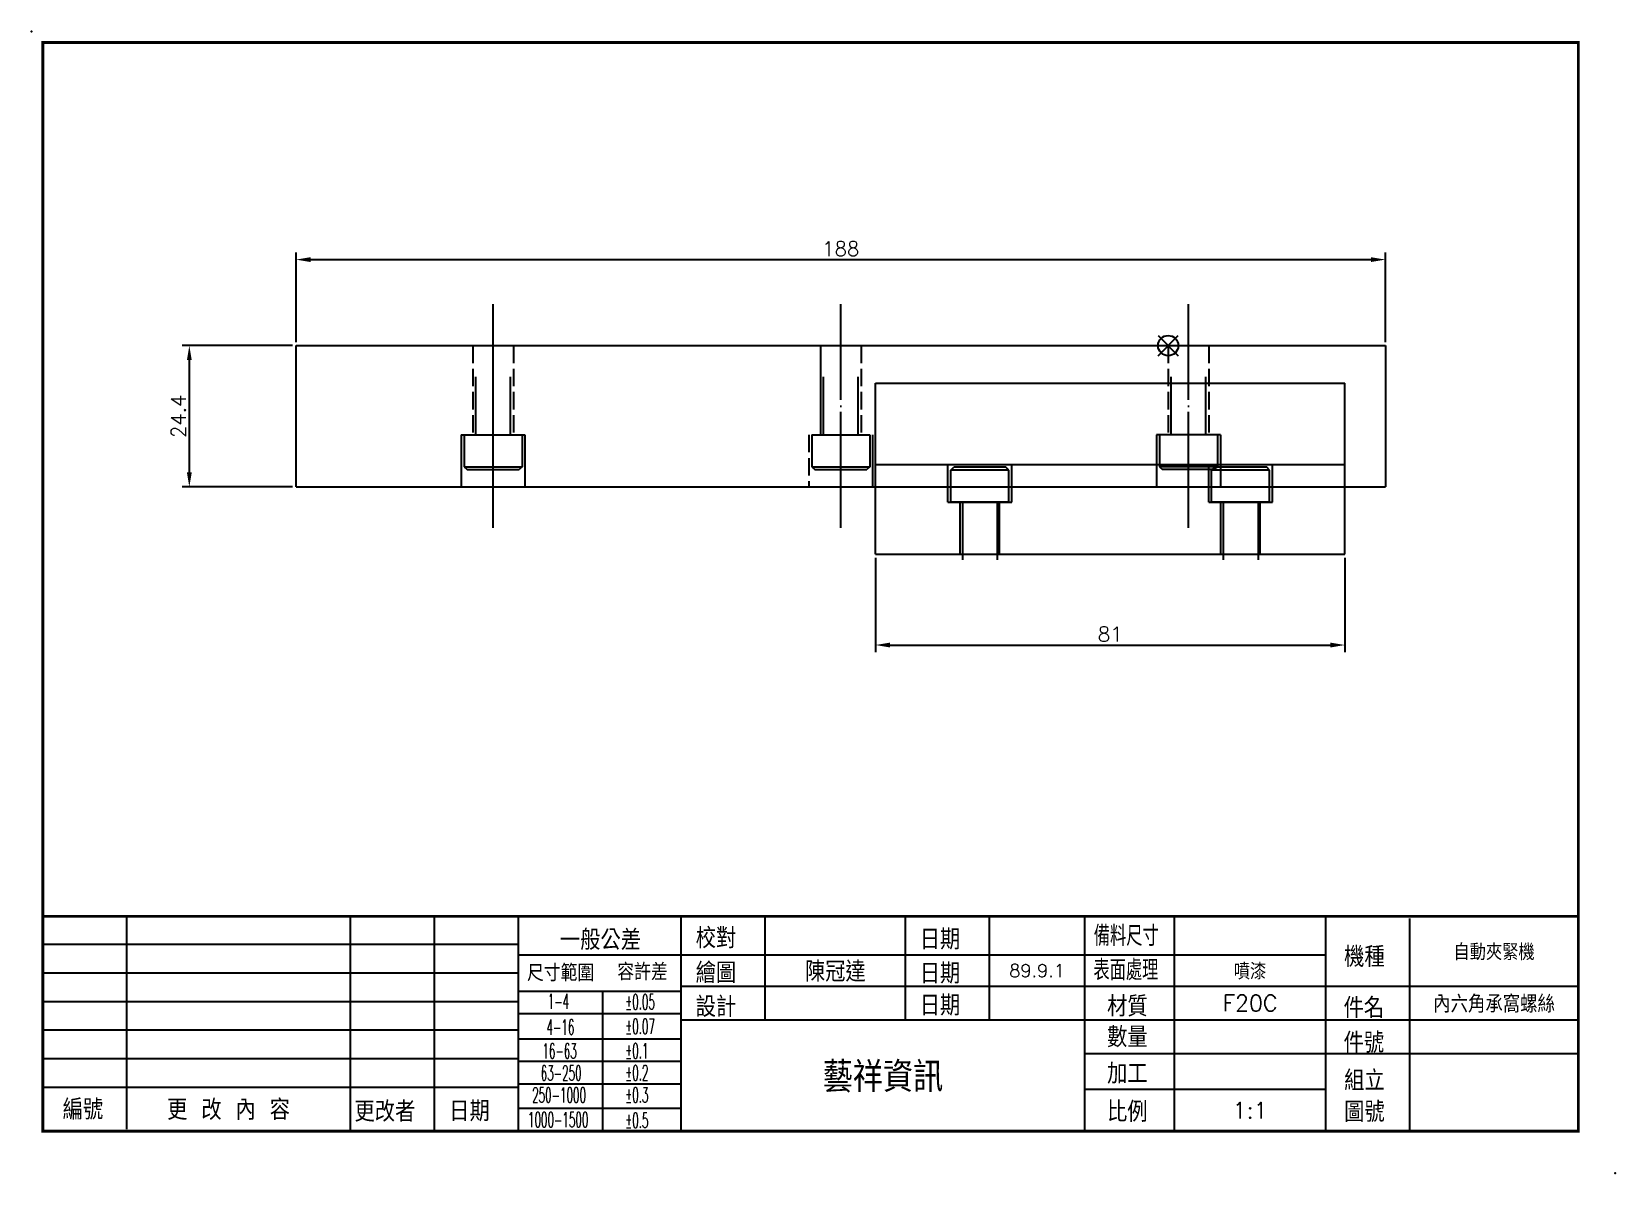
# Model space of a CAD drawing. Extents: x 177 to 450, y 1000 to 1197.
import ezdxf
from ezdxf.enums import TextEntityAlignment as Align

# ---------------------------------------------------------------- set-up
doc = ezdxf.new("R2010")
doc.units = 0
doc.header["$MEASUREMENT"] = 0
doc.linetypes.add('CENTER', pattern=[22, 20, -1, 0, -1])
doc.linetypes.add('DASHED', pattern=[4, 3, -1])
doc.layers.get('0').update_dxf_attribs({"linetype": 'CONTINUOUS'})
doc.layers.get('DEFPOINTS').update_dxf_attribs({"linetype": 'CONTINUOUS'})
for name, color, linetype in [('$PARTREF_BOM', 7, 'CONTINUOUS'), ('BORDER', 7, 'CONTINUOUS'), ('DIM', 2, 'CONTINUOUS'), ('SHEET', 7, 'CONTINUOUS')]:
    doc.layers.add(name, color=color, linetype=linetype)
doc.styles.add('CHINA', font='romans.shx', dxfattribs={"bigfont": 'chineset.shx'})
doc.styles.add('ROMANS', font='romans', dxfattribs={"width": 0.5})
doc.styles.get("Standard").update_dxf_attribs({"font": 'txt.shx', "bigfont": 'chineset.shx'})
doc.dimstyles.get("Standard").update_dxf_attribs({"dimtxt": 0.18, "dimasz": 0.18, "dimexe": 0.18, "dimexo": 0.0625, "dimgap": 0.09, "dimtad": 0, "dimtih": 1, "dimtoh": 1, "dimdec": 4, "dimzin": 0, "dimtxsty": 'STANDARD', "dimcen": 0.09, "dimazin": 3, "dimtfac": 1, "dimtdec": 4, "dimtofl": 0, "dimtmove": 0, "dimatfit": 3, "dimtolj": 1, "dimtzin": 0})

# ---------------------------------------------------------------- blocks, each defined once
blk = doc.blocks.new('PARTREF')
at = {"layer": '$PARTREF_BOM', "color": 2}
for p, q in [((-1.75, -1.75), (1.75, 1.75)), ((-1.75, 1.75), (1.75, -1.75))]:
    blk.add_line(p, q, dxfattribs=at)
blk.add_circle((0, 0), 1.75, dxfattribs=at)
at = {"layer": '$PARTREF_BOM', "color": 2, "flags": 1}
for tag, p in [('TAG5', (-16.09, -4.95)), ('TAG10', (-5.65, -5)), ('TAG15', (5.59, -4.74)), ('TAG4', (-16.09, -8.95)), ('TAG9', (-5.65, -9)), ('TAG14', (5.59, -8.74)), ('TAG3', (-16.09, -12.95)), ('TAG8', (-5.65, -13)), ('TAG13', (5.59, -12.74)), ('TAG2', (-16.09, -16.95)), ('TAG7', (-5.65, -17)), ('TAG12', (5.59, -16.74)), ('TAG1', (-16.09, -20.95)), ('TAG6', (-5.65, -21)), ('TAG11', (5.59, -20.74))]:
    blk.add_attdef(tag, p, '', height=2.5, dxfattribs=at)
blk = doc.blocks.new('A4')
for p in [(-134.41, 77.3), (138.88, -119.82)]:
    blk.add_point(p)
at = {"layer": 'SHEET'}
for p, q in [((-117.99, -112.19), (-117.99, -75.44)), ((-79.39, -112.56), (-79.39, -75.44)), ((-64.88, -112.56), (-64.88, -75.44)), ((-50.37, -112.56), (-50.37, -75.44)), ((-22.32, -112.56), (-22.32, -75.44)), ((-7.82, -93.33), (-7.82, -75.44)), ((16.36, -93.33), (16.36, -75.44)), ((30.87, -93.33), (30.87, -75.44)), ((47.31, -112.56), (47.31, -75.44)), ((62.79, -112.56), (62.79, -75.44)), ((88.9, -112.56), (88.9, -75.44)), ((103.41, -112.56), (103.41, -75.81)), ((-132.5, -80.27), (-50.37, -80.27)), ((-50.37, -82.1), (88.9, -82.1)), ((-132.5, -85.2), (-50.37, -85.2)), ((-132.5, -90.14), (-50.37, -90.14)), ((-50.37, -88.39), (-22.32, -88.39)), ((-35.86, -112.56), (-35.86, -88.39)), ((-22.32, -87.52), (132.5, -87.52)), ((-50.37, -92.25), (-22.32, -92.25)), ((-132.5, -95.07), (-50.37, -95.07)), ((-22.32, -93.33), (132.5, -93.33)), ((-50.37, -96.61), (-22.32, -96.61)), ((-132.5, -100), (-50.37, -100)), ((-50.37, -100.48), (-22.32, -100.48)), ((47.31, -99.13), (132.5, -99.13)), ((-132.5, -104.93), (-50.37, -104.93)), ((-50.37, -104.34), (-22.32, -104.34)), ((47.31, -105.31), (88.9, -105.31)), ((-50.37, -108.59), (-22.32, -108.59))]:
    blk.add_line(p, q, dxfattribs=at)
at = {"layer": 'SHEET', "const_width": 0.5}
blk.add_lwpolyline([(-132.5, -112.56), (-132.5, 75.44), (132.5, 75.44), (132.5, -112.56)], close=True, dxfattribs=at)
blk.add_lwpolyline([(-132.5, -75.44), (132.5, -75.44)], dxfattribs=at)
at = {"layer": 'SHEET', "color": 2, "style": 'CHINA'}
blk.add_text('一般公差', height=3.5, dxfattribs=at).set_placement((-36.25, -79.33), align=Align.MIDDLE)
for s, height, p in [('校對', 3.5, (-19.82, -80.96)), ('日期', 3.5, (18.84, -81.18)), ('機種', 3.5, (92.08, -84.19)), ('尺寸範圍', 2.901, (-48.93, -86.66)), ('容許差', 2.901, (-33.34, -86.48)), ('繪圖', 3.5, (-19.82, -86.95)), ('日期', 3.5, (18.84, -87.06)), ('設計', 3.5, (-19.82, -92.82)), ('日期', 3.5, (18.84, -92.58)), ('材質', 3.5, (51.17, -92.74)), ('件名', 3.5, (91.98, -93.02)), ('數量', 3.5, (51.17, -98.05)), ('件號', 3.5, (91.98, -99.02)), ('加工', 3.5, (51.17, -104.35)), ('組立', 3.5, (92.08, -105.55)), ('編號', 3.5, (-129.06, -110.55)), ('更 改 內 容', 3.5, (-111.03, -110.59)), ('更改者', 3.5, (-78.7, -110.9)), ('日期', 3.5, (-62.36, -110.83)), ('比例', 3.5, (51.17, -110.93)), ('圖號', 3.5, (92.08, -110.97))]:
    blk.add_text(s, height=height, dxfattribs=at).set_placement(p)
at = {"layer": 'SHEET', "color": 2}
for s, height, style, width, p in [('備料尺寸', 3.5, 'CHINA', 0.8, (48.88, -80.56)), ('表面處理', 3.5, 'CHINA', 0.8, (48.82, -86.47)), ('1-4', 2.611, 'ROMANS', 0.5, (-45.35, -91.42)), ('%%p0.05', 2.611, 'ROMANS', 0.5, (-32, -91.52)), ('4-16', 2.611, 'ROMANS', 0.5, (-45.57, -95.88)), ('%%p0.07', 2.611, 'ROMANS', 0.5, (-32, -95.75)), ('16-63', 2.611, 'ROMANS', 0.5, (-46.27, -99.99)), ('%%p0.1', 2.611, 'ROMANS', 0.5, (-32, -99.98)), ('63-250', 2.611, 'ROMANS', 0.5, (-46.56, -103.81)), ('%%p0.2', 2.611, 'ROMANS', 0.5, (-32, -103.78)), ('250-1000', 2.611, 'ROMANS', 0.5, (-48.04, -107.62)), ('%%p0.3', 2.611, 'ROMANS', 0.5, (-32, -107.59)), ('1000-1500', 2.611, 'ROMANS', 0.5, (-48.75, -111.87)), ('%%p0.5', 2.611, 'ROMANS', 0.5, (-32, -111.98))]:
    blk.add_text(s, height=height, dxfattribs=dict(at, style=style, width=width)).set_placement(p)
blk = doc.blocks.new('A4TZT')
at = {"layer": 'DIM', "color": 2, "linetype": 'CONTINUOUS', "style": 'CHINA'}
for tag, height, p in [('ITEM', 2.8, (117.95, -81.48)), ('DRAWER', 3.5, (4.27, -84.81)), ('DATE1', 2.24, (39.09, -84.81)), ('SURFACE', 2.8, (75.84, -84.81)), ('DESIGNER', 3.5, (4.26, -90.48)), ('DATE2', 2.24, (39.09, -90.43)), ('MATERIAL', 2.8, (75.84, -90.43)), ('PARTNAME', 3, (117.95, -90.43)), ('QTY', 2.8, (75.84, -96.23)), ('PNUM', 2.8, (117.95, -96.23)), ('COMPANY', 5.2, (12.49, -102.95)), ('COMNO', 2.8, (117.95, -105.85)), ('SCALE', 2.8, (75.84, -108.94))]:
    blk.add_attdef(tag, text='', height=height, dxfattribs=at).set_placement(p, align=Align.MIDDLE)
blk = doc.blocks.new('*D3')
at = {"color": 0, "linetype": 'BYBLOCK'}
for p, q in [((322.45, 1105.9), (322.45, 1089.58)), ((403.45, 1105.9), (403.45, 1089.58)), ((324.95, 1090.83), (400.95, 1090.83))]:
    blk.add_line(p, q, dxfattribs=at)
for points in [[(324.95, 1091.25), (324.95, 1090.41), (322.45, 1090.83)], [(400.95, 1091.25), (400.95, 1090.41), (403.45, 1090.83)]]:
    blk.add_solid(points, dxfattribs=at)
at = {"layer": 'DEFPOINTS', "color": 0, "linetype": 'BYBLOCK'}
for p in [(322.45, 1106.52), (403.45, 1106.52), (403.45, 1090.83)]:
    blk.add_point(p, dxfattribs=at)
at = {"color": 0, "linetype": 'BYBLOCK', "insert": (362.95, 1092.71), "char_height": 2.5, "attachment_point": 5}
blk.add_mtext('\\A1;81', dxfattribs=at)
blk = doc.blocks.new('*D4')
at = {"color": 0, "linetype": 'BYBLOCK'}
for p, q in [((222.45, 1143.15), (222.45, 1158.63)), ((224.95, 1157.38), (407.95, 1157.38)), ((410.45, 1143.15), (410.45, 1158.63))]:
    blk.add_line(p, q, dxfattribs=at)
for points in [[(224.95, 1157.79), (224.95, 1156.96), (222.45, 1157.38)], [(407.95, 1157.79), (407.95, 1156.96), (410.45, 1157.38)]]:
    blk.add_solid(points, dxfattribs=at)
at = {"layer": 'DEFPOINTS', "color": 0, "linetype": 'BYBLOCK'}
for p in [(410.45, 1157.38), (222.45, 1142.52), (410.45, 1142.52)]:
    blk.add_point(p, dxfattribs=at)
at = {"color": 0, "linetype": 'BYBLOCK', "insert": (316.45, 1159.25), "char_height": 2.5, "attachment_point": 5}
blk.add_mtext('\\A1;188', dxfattribs=at)
blk = doc.blocks.new('*D5')
at = {"color": 0, "linetype": 'BYBLOCK'}
for p, q in [((221.83, 1142.52), (202.79, 1142.52)), ((204.04, 1120.62), (204.04, 1140.02)), ((221.83, 1118.12), (202.79, 1118.12))]:
    blk.add_line(p, q, dxfattribs=at)
for points in [[(203.62, 1140.02), (204.45, 1140.02), (204.04, 1142.52)], [(203.62, 1120.62), (204.45, 1120.62), (204.04, 1118.12)]]:
    blk.add_solid(points, dxfattribs=at)
at = {"layer": 'DEFPOINTS', "color": 0, "linetype": 'BYBLOCK'}
for p in [(204.04, 1142.52), (222.45, 1142.52), (222.45, 1118.12)]:
    blk.add_point(p, dxfattribs=at)
at = {"color": 0, "linetype": 'BYBLOCK', "insert": (202.16, 1130.32), "char_height": 2.5, "attachment_point": 5, "rotation": 90}
blk.add_mtext('\\A1;24.4', dxfattribs=at)

msp = doc.modelspace()

# ---------------------------------------------------------------- linework, layer by layer
at = {"color": 7, "linetype": 'CONTINUOUS'}
for p, q in [((256.45405, 1111.07636), (256.45405, 1149.66706)), ((222.45405, 1118.12188), (222.45405, 1142.52188)), ((222.45405, 1142.52188), (410.45405, 1142.52188)), ((312.95405, 1142.52188), (312.95405, 1127.12188)), ((410.45405, 1142.52188), (410.45405, 1118.12188)), ((253.45405, 1127.12188), (253.45405, 1137.12188)), ((259.45405, 1127.12188), (259.45405, 1137.12188)), ((313.45405, 1127.12188), (313.45405, 1137.12188)), ((319.45405, 1127.12188), (319.45405, 1137.12188)), ((373.45405, 1127.12188), (373.45405, 1137.12188)), ((379.45405, 1127.12188), (379.45405, 1137.12188)), ((322.45405, 1136.02188), (403.45405, 1136.02188)), ((322.45405, 1106.52188), (322.45405, 1136.02188)), ((403.45405, 1106.52188), (403.45405, 1136.02188)), ((250.95405, 1127.12188), (250.95405, 1118.12188)), ((251.45405, 1127.12188), (251.45405, 1121.62188)), ((251.45405, 1127.12188), (261.45405, 1127.12188)), ((261.45405, 1127.12188), (261.45405, 1121.62188)), ((261.95405, 1127.12188), (261.95405, 1118.12188)), ((311.45405, 1127.12188), (311.45405, 1121.62188)), ((311.45405, 1127.12188), (321.45405, 1127.12188)), ((321.45405, 1127.12188), (321.45405, 1121.62188)), ((321.95405, 1127.12188), (321.95405, 1118.12188)), ((370.95405, 1127.12188), (370.95405, 1118.12188)), ((371.45405, 1127.12188), (371.45405, 1121.62188)), ((381.45405, 1127.12188), (371.45405, 1127.12188)), ((381.45405, 1127.12188), (381.45405, 1121.62188)), ((381.95405, 1127.12188), (381.95405, 1118.12188)), ((251.45405, 1121.62188), (251.95405, 1121.12188)), ((251.45405, 1121.62188), (261.45405, 1121.62188)), ((251.95405, 1121.12188), (260.95405, 1121.12188)), ((261.45405, 1121.62188), (260.95405, 1121.12188)), ((311.45405, 1121.62188), (311.95405, 1121.12188)), ((311.45405, 1121.62188), (321.45405, 1121.62188)), ((311.95405, 1121.12188), (320.95405, 1121.12188)), ((321.45405, 1121.62188), (320.95405, 1121.12188)), ((322.45405, 1122.02188), (403.45405, 1122.02188)), ((334.95405, 1115.52188), (334.95405, 1122.02188)), ((335.45405, 1121.02188), (335.95405, 1121.52188)), ((345.45405, 1121.02188), (335.45405, 1121.02188)), ((335.45405, 1115.52188), (335.45405, 1121.02188)), ((344.95405, 1121.52188), (335.95405, 1121.52188)), ((345.45405, 1121.02188), (344.95405, 1121.52188)), ((345.45405, 1115.52188), (345.45405, 1121.02188)), ((345.95405, 1115.52188), (345.95405, 1122.02188)), ((371.45405, 1121.62188), (371.95405, 1121.12188)), ((381.45405, 1121.62188), (371.45405, 1121.62188)), ((380.95405, 1121.12188), (371.95405, 1121.12188)), ((379.95405, 1115.52188), (379.95405, 1122.02188)), ((380.45405, 1121.02188), (380.95405, 1121.52188)), ((390.45405, 1121.02188), (380.45405, 1121.02188)), ((380.45405, 1115.52188), (380.45405, 1121.02188)), ((381.45405, 1121.62188), (380.95405, 1121.12188)), ((389.95405, 1121.52188), (380.95405, 1121.52188)), ((390.45405, 1121.02188), (389.95405, 1121.52188)), ((390.45405, 1115.52188), (390.45405, 1121.02188)), ((390.95405, 1115.52188), (390.95405, 1122.02188)), ((222.45405, 1118.12188), (410.45405, 1118.12188)), ((334.95405, 1115.52188), (345.95405, 1115.52188)), ((345.45405, 1115.52188), (335.45405, 1115.52188)), ((337.05405, 1106.52188), (337.05405, 1115.52188)), ((343.85405, 1115.52188), (337.05405, 1115.52188)), ((337.45405, 1115.52188), (337.45405, 1105.52188)), ((343.45405, 1115.52188), (343.45405, 1105.52188)), ((343.85405, 1106.52188), (343.85405, 1115.52188)), ((379.95405, 1115.52188), (390.95405, 1115.52188)), ((390.45405, 1115.52188), (380.45405, 1115.52188)), ((388.85405, 1115.52188), (382.05405, 1115.52188)), ((382.05405, 1106.52188), (382.05405, 1115.52188)), ((382.45405, 1115.52188), (382.45405, 1105.52188)), ((388.45405, 1115.52188), (388.45405, 1105.52188)), ((388.85405, 1106.52188), (388.85405, 1115.52188)), ((322.45405, 1106.52188), (403.45405, 1106.52188))]:
    msp.add_line(p, q, dxfattribs=at)
at = {"color": 1, "linetype": 'CENTER'}
for p, q in [((316.45405, 1111.07636), (316.45405, 1149.66706)), ((376.45405, 1111.07636), (376.45405, 1149.66706))]:
    msp.add_line(p, q, dxfattribs=at)
at = {"color": 3, "linetype": 'DASHED'}
for p, q in [((252.95405, 1142.52188), (252.95405, 1127.12188)), ((259.95405, 1142.52188), (259.95405, 1127.12188)), ((319.95405, 1142.52188), (319.95405, 1127.12188)), ((372.95405, 1142.52188), (372.95405, 1127.12188)), ((379.95405, 1142.52188), (379.95405, 1127.12188)), ((250.95405, 1127.12188), (261.95405, 1127.12188)), ((310.95405, 1127.12188), (310.95405, 1118.12188)), ((381.95405, 1127.12188), (370.95405, 1127.12188))]:
    msp.add_line(p, q, dxfattribs=at)

# ---------------------------------------------------------------- block references
at = {"color": 7}
msp.add_blockref('PARTREF', (372.95405, 1142.52188), dxfattribs=at)
at = {"layer": 'BORDER'}
msp.add_blockref('A4', (311.23557, 1119.43553), dxfattribs=at)
ref = msp.add_blockref('A4TZT', (311.23557, 1119.43553), dxfattribs=at)
ref.add_attrib('DRAWER', '陳冠達', dxfattribs={"layer": 'DIM', "color": 2, "linetype": 'CONTINUOUS', "height": 3.5, "style": 'CHINA'}).set_placement((315.50878, 1034.62348), align=Align.MIDDLE)
ref.add_attrib('COMPANY', '藝祥資訊', dxfattribs={"layer": 'DIM', "color": 2, "linetype": 'CONTINUOUS', "height": 5.2, "style": 'CHINA'}).set_placement((323.72958, 1016.48936), align=Align.MIDDLE)
ref.add_attrib('DATE1', '89.9.1', dxfattribs={"layer": 'DIM', "color": 2, "linetype": 'CONTINUOUS', "height": 2.24, "style": 'CHINA'}).set_placement((350.3263, 1034.62348), align=Align.MIDDLE)
ref.add_attrib('SURFACE', '噴漆', dxfattribs={"layer": 'DIM', "color": 2, "linetype": 'CONTINUOUS', "height": 2.8, "style": 'CHINA'}).set_placement((387.07812, 1034.62348), align=Align.MIDDLE)
ref.add_attrib('MATERIAL', 'F20C', dxfattribs={"layer": 'DIM', "color": 2, "linetype": 'CONTINUOUS', "height": 2.8, "style": 'CHINA'}).set_placement((387.07812, 1029.00948), align=Align.MIDDLE)
ref.add_attrib('SCALE', '1:1', dxfattribs={"layer": 'DIM', "color": 2, "linetype": 'CONTINUOUS', "height": 2.8, "style": 'CHINA'}).set_placement((387.07812, 1010.49752), align=Align.MIDDLE)
ref.add_attrib('PARTNAME', '內六角承窩螺絲', dxfattribs={"layer": 'DIM', "color": 2, "linetype": 'CONTINUOUS', "height": 3, "style": 'CHINA'}).set_placement((429.18878, 1029.00948), align=Align.MIDDLE)
ref.add_attrib('ITEM', '自動夾緊機', dxfattribs={"layer": 'DIM', "color": 2, "linetype": 'CONTINUOUS', "height": 2.8, "style": 'CHINA'}).set_placement((429.18878, 1037.95565), align=Align.MIDDLE)

# ---------------------------------------------------------------- dimensions: what is measured, and where the dimension line sits
at = {"layer": 'DIM'}
for base, p1, p2, picture, middle in [((410.45405, 1157.37563), (222.45405, 1142.52188), (410.45405, 1142.52188), '*D4', (316.45405, 1159.25063)), ((403.45405, 1090.83094), (322.45405, 1106.52188), (403.45405, 1106.52188), '*D3', (362.95405, 1092.70594))]:
    dim = msp.add_linear_dim(base=base, p1=p1, p2=p2, dimstyle='STANDARD', override={"dimtxt": 2.5, "dimasz": 2.5, "dimexe": 1.25, "dimexo": 0.625, "dimgap": 0.625, "dimtad": 1, "dimtih": 0, "dimtoh": 0, "dimzin": 8, "dimcen": 2.5, "dimtdec": 8, "dimtofl": 1}, dxfattribs=at)
    dim.commit()
    dim.dimension.update_dxf_attribs({"geometry": picture, "text_midpoint": middle})
dim = msp.add_linear_dim(base=(204.03775, 1142.52188), p1=(222.45405, 1118.12188), p2=(222.45405, 1142.52188), angle=90, dimstyle='STANDARD', override={"dimtxt": 2.5, "dimasz": 2.5, "dimexe": 1.25, "dimexo": 0.625, "dimgap": 0.625, "dimtad": 1, "dimtih": 0, "dimtoh": 0, "dimzin": 8, "dimcen": 2.5, "dimtdec": 8, "dimtofl": 1}, dxfattribs=at)
dim.commit()
dim.dimension.update_dxf_attribs({"geometry": '*D5', "text_midpoint": (202.16275, 1130.32188)})

doc.saveas('drawing.dxf')
